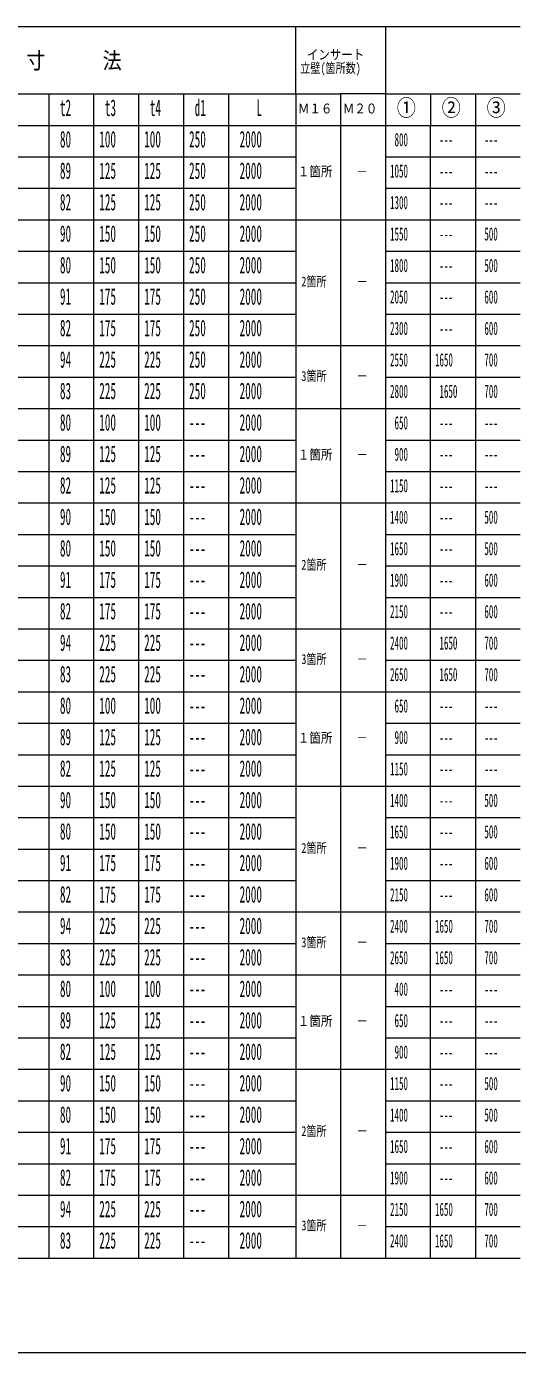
# Model space of a CAD drawing. Units: millimetres, scale not verified. Extents: x 105 to 20295, y 75 to 14175.
# Drawn here: x 8051 to 10237, y 75 to 5975 of the extents above; entities that cross this region are included whole.
import ezdxf
from ezdxf.enums import TextEntityAlignment as Align

# ---------------------------------------------------------------- set-up
doc = ezdxf.new("R2010")
doc.units = ezdxf.units.MM
doc.header["$LTSCALE"] = 50
doc.layers.add('1', color=7, linetype='Continuous', lineweight=18)
doc.styles.add('ＭＳ ゴシック', font='')
doc.styles.get('ＭＳ ゴシック').set_extended_font_data('MS Gothic')

msp = doc.modelspace()

# ---------------------------------------------------------------- linework, layer by layer
at = {"layer": '1'}
for p, q in [((6350, 5975), (9250, 5975)), ((9250, 5815), (9250, 5975)), ((9250, 5975), (9450, 5975)), ((9450, 5975), (9650, 5975)), ((9650, 5975), (9650, 4275)), ((9650, 5975), (10250, 5975)), ((9250, 5675), (9250, 5815)), ((7350, 5675), (9250, 5675)), ((8150, 5675), (8150, 4275)), ((8350, 5675), (8350, 4275)), ((8550, 5675), (8550, 4275)), ((8750, 5675), (8750, 4275)), ((8950, 5675), (8950, 4275)), ((9250, 5675), (9450, 5675)), ((9250, 5675), (9250, 4275)), ((9650, 5675), (9450, 5675)), ((9450, 5675), (9450, 4275)), ((9650, 5675), (10250, 5675)), ((9850, 5675), (9850, 5535)), ((10050, 5675), (10050, 5535)), ((7350, 5535), (9250, 5535)), ((9250, 5535), (9650, 5535)), ((9650, 5535), (10250, 5535)), ((9850, 495), (9850, 5535)), ((10050, 5535), (10050, 495)), ((6750, 5395), (9250, 5395)), ((9650, 5395), (10250, 5395)), ((6750, 5255), (9250, 5255)), ((9650, 5255), (10250, 5255)), ((6750, 5115), (9250, 5115)), ((9250, 5115), (9650, 5115)), ((9650, 5115), (10250, 5115)), ((6750, 4975), (9250, 4975)), ((9650, 4975), (10250, 4975)), ((6750, 4835), (9250, 4835)), ((9650, 4835), (10250, 4835)), ((6750, 4695), (9250, 4695)), ((9650, 4695), (10250, 4695)), ((6750, 4555), (9250, 4555)), ((9250, 4555), (9650, 4555)), ((9650, 4555), (10250, 4555)), ((6750, 4415), (9250, 4415)), ((9650, 4415), (10250, 4415)), ((6350, 4275), (9650, 4275)), ((8150, 4275), (8150, 3015)), ((8350, 4275), (8350, 3015)), ((8550, 4275), (8550, 3015)), ((8750, 4275), (8750, 3015)), ((8950, 4275), (8950, 3015)), ((9250, 4275), (9250, 3015)), ((9450, 4275), (9450, 3015)), ((9650, 4275), (9650, 3015)), ((9650, 4275), (10250, 4275)), ((6750, 4135), (9250, 4135)), ((9650, 4135), (10250, 4135)), ((6750, 3995), (9250, 3995)), ((9650, 3995), (10250, 3995)), ((6750, 3855), (9250, 3855)), ((9250, 3855), (9650, 3855)), ((9650, 3855), (10250, 3855)), ((6750, 3715), (9250, 3715)), ((9650, 3715), (10250, 3715)), ((6750, 3575), (9250, 3575)), ((9650, 3575), (10250, 3575)), ((6750, 3435), (9250, 3435)), ((9650, 3435), (10250, 3435)), ((6750, 3295), (9250, 3295)), ((9250, 3295), (9650, 3295)), ((9650, 3295), (10250, 3295)), ((6750, 3155), (9250, 3155)), ((9650, 3155), (10250, 3155)), ((6350, 3015), (9650, 3015)), ((8150, 3015), (8150, 1755)), ((8350, 3015), (8350, 1755)), ((8550, 3015), (8550, 1755)), ((8750, 3015), (8750, 1755)), ((8950, 3015), (8950, 1755)), ((9250, 3015), (9250, 1755)), ((9450, 3015), (9450, 1755)), ((9650, 3015), (9650, 1755)), ((9650, 3015), (10250, 3015)), ((6750, 2875), (9250, 2875)), ((9650, 2875), (10250, 2875)), ((6750, 2735), (9250, 2735)), ((9650, 2735), (10250, 2735)), ((6750, 2595), (9250, 2595)), ((9250, 2595), (9650, 2595)), ((9650, 2595), (10250, 2595)), ((6750, 2455), (9250, 2455)), ((9650, 2455), (10250, 2455)), ((6750, 2315), (9250, 2315)), ((9650, 2315), (10250, 2315)), ((6750, 2175), (9250, 2175)), ((9650, 2175), (10250, 2175)), ((6750, 2035), (9250, 2035)), ((9250, 2035), (9650, 2035)), ((9650, 2035), (10250, 2035)), ((6750, 1895), (9250, 1895)), ((9650, 1895), (10250, 1895)), ((6350, 1755), (9650, 1755)), ((8150, 1755), (8150, 495)), ((8350, 1755), (8350, 495)), ((8550, 1755), (8550, 495)), ((8750, 1755), (8750, 495)), ((8950, 1755), (8950, 495)), ((9250, 1755), (9250, 495)), ((9450, 1755), (9450, 495)), ((9650, 1755), (10250, 1755)), ((9650, 1755), (9650, 495)), ((6750, 1615), (9250, 1615)), ((9650, 1615), (10250, 1615)), ((6750, 1475), (9250, 1475)), ((9650, 1475), (10250, 1475)), ((6750, 1335), (9250, 1335)), ((9250, 1335), (9650, 1335)), ((9650, 1335), (10250, 1335)), ((6750, 1195), (9250, 1195)), ((9650, 1195), (10250, 1195)), ((6750, 1055), (9250, 1055)), ((9650, 1055), (10250, 1055)), ((6750, 915), (9250, 915)), ((9650, 915), (10250, 915)), ((6750, 775), (9250, 775)), ((9250, 775), (9650, 775)), ((9650, 775), (10250, 775)), ((6750, 635), (9250, 635)), ((9650, 635), (10250, 635)), ((6350, 495), (10250, 495)), ((105, 75), (20295, 75))]:
    msp.add_line(p, q, dxfattribs=at)

# ---------------------------------------------------------------- texts
at = {"layer": '1', "style": 'ＭＳ ゴシック'}
for s, height, width, p in [('寸\u3000\u3000\u3000法', 73.31, 0.85, (8050, 5765)), ('インサート', 43.99, 0.85, (9300, 5815)), ('立壁(箇所数)', 43.99, 0.75, (9270, 5755)), ('t2', 73.31, 0.5, (8200, 5555)), ('t3', 73.31, 0.5, (8400, 5555)), ('t4', 73.31, 0.5, (8600, 5555)), ('d1', 73.31, 0.5, (8800, 5555)), ('L', 73.31, 0.5, (9075, 5555)), ('Ｍ１６', 43.99, 0.85, (9260, 5575)), ('Ｍ２０', 43.99, 0.85, (9460, 5575)), ('①', 73.31, 0.85, (9700, 5555)), ('②', 73.31, 0.85, (9900, 5555)), ('③', 73.31, 0.85, (10100, 5555)), ('80', 73.31, 0.5, (8200, 5415)), ('100', 73.31, 0.5, (8375, 5415)), ('100', 73.31, 0.5, (8575, 5415)), ('250', 73.31, 0.5, (8775, 5415)), ('2000', 73.31, 0.5, (9000, 5415)), ('800', 58.65, 0.5, (9690, 5425)), ('---', 58.65, 0.5, (9890, 5425)), ('---', 58.65, 0.5, (10090, 5425)), ('89', 73.31, 0.5, (8200, 5275)), ('125', 73.31, 0.5, (8375, 5275)), ('125', 73.31, 0.5, (8575, 5275)), ('250', 73.31, 0.5, (8775, 5275)), ('2000', 73.31, 0.5, (9000, 5275)), ('１箇所', 43.99, 0.85, (9260, 5295)), ('－', 43.99, 0.85, (9520, 5295)), ('1050', 58.65, 0.5, (9670, 5285)), ('---', 58.65, 0.5, (9890, 5285)), ('---', 58.65, 0.5, (10090, 5285)), ('82', 73.31, 0.5, (8200, 5135)), ('125', 73.31, 0.5, (8375, 5135)), ('125', 73.31, 0.5, (8575, 5135)), ('250', 73.31, 0.5, (8775, 5135)), ('2000', 73.31, 0.5, (9000, 5135)), ('1300', 58.65, 0.5, (9670, 5145)), ('---', 58.65, 0.5, (9890, 5145)), ('---', 58.65, 0.5, (10090, 5145)), ('90', 73.31, 0.5, (8200, 4995)), ('150', 73.31, 0.5, (8375, 4995)), ('150', 73.31, 0.5, (8575, 4995)), ('250', 73.31, 0.5, (8775, 4995)), ('2000', 73.31, 0.5, (9000, 4995)), ('1550', 58.65, 0.5, (9670, 5005)), ('500', 58.65, 0.5, (10090, 5005)), ('---', 58.65, 0.5, (9890, 5005)), ('80', 73.31, 0.5, (8200, 4855)), ('150', 73.31, 0.5, (8375, 4855)), ('150', 73.31, 0.5, (8575, 4855)), ('250', 73.31, 0.5, (8775, 4855)), ('2000', 73.31, 0.5, (9000, 4855)), ('1800', 58.65, 0.5, (9670, 4865)), ('---', 58.65, 0.5, (9890, 4865)), ('500', 58.65, 0.5, (10090, 4865)), ('2箇所', 43.99, 0.75, (9275, 4805)), ('－', 43.99, 0.85, (9520, 4805)), ('91', 73.31, 0.5, (8200, 4715)), ('175', 73.31, 0.5, (8375, 4715)), ('175', 73.31, 0.5, (8575, 4715)), ('250', 73.31, 0.5, (8775, 4715)), ('2000', 73.31, 0.5, (9000, 4715)), ('2050', 58.65, 0.5, (9670, 4725)), ('600', 58.65, 0.5, (10090, 4725)), ('---', 58.65, 0.5, (9890, 4725)), ('82', 73.31, 0.5, (8200, 4575)), ('175', 73.31, 0.5, (8375, 4575)), ('175', 73.31, 0.5, (8575, 4575)), ('250', 73.31, 0.5, (8775, 4575)), ('2000', 73.31, 0.5, (9000, 4575)), ('2300', 58.65, 0.5, (9670, 4585)), ('---', 58.65, 0.5, (9890, 4585)), ('600', 58.65, 0.5, (10090, 4585)), ('94', 73.31, 0.5, (8200, 4435)), ('225', 73.31, 0.5, (8375, 4435)), ('225', 73.31, 0.5, (8575, 4435)), ('250', 73.31, 0.5, (8775, 4435)), ('2000', 73.31, 0.5, (9000, 4435)), ('2550', 58.65, 0.5, (9670, 4445)), ('1650', 58.65, 0.5, (9870, 4445)), ('700', 58.65, 0.5, (10090, 4445)), ('3箇所', 43.99, 0.75, (9275, 4385)), ('83', 73.31, 0.5, (8200, 4295)), ('225', 73.31, 0.5, (8375, 4295)), ('225', 73.31, 0.5, (8575, 4295)), ('250', 73.31, 0.5, (8775, 4295)), ('2000', 73.31, 0.5, (9000, 4295)), ('－', 43.99, 0.85, (9520, 4385)), ('2800', 58.65, 0.5, (9670, 4305)), ('1650', 58.65, 0.5, (9890, 4305)), ('700', 58.65, 0.5, (10090, 4305)), ('80', 73.31, 0.5, (8200, 4155)), ('100', 73.31, 0.5, (8375, 4155)), ('100', 73.31, 0.5, (8575, 4155)), ('2000', 73.31, 0.5, (9000, 4155)), ('---', 73.31, 0.5, (8775, 4155)), ('650', 58.65, 0.5, (9690, 4165)), ('---', 58.65, 0.5, (9890, 4165)), ('---', 58.65, 0.5, (10090, 4165)), ('89', 73.31, 0.5, (8200, 4015)), ('125', 73.31, 0.5, (8375, 4015)), ('125', 73.31, 0.5, (8575, 4015)), ('2000', 73.31, 0.5, (9000, 4015)), ('１箇所', 43.99, 0.85, (9260, 4035)), ('－', 43.99, 0.85, (9520, 4035)), ('900', 58.65, 0.5, (9690, 4025)), ('---', 73.31, 0.5, (8775, 4015)), ('---', 58.65, 0.5, (9890, 4025)), ('---', 58.65, 0.5, (10090, 4025)), ('82', 73.31, 0.5, (8200, 3875)), ('125', 73.31, 0.5, (8375, 3875)), ('125', 73.31, 0.5, (8575, 3875)), ('2000', 73.31, 0.5, (9000, 3875)), ('1150', 58.65, 0.5, (9670, 3885)), ('---', 73.31, 0.5, (8775, 3875)), ('---', 58.65, 0.5, (9890, 3885)), ('---', 58.65, 0.5, (10090, 3885)), ('90', 73.31, 0.5, (8200, 3735)), ('150', 73.31, 0.5, (8375, 3735)), ('150', 73.31, 0.5, (8575, 3735)), ('---', 73.31, 0.5, (8775, 3735)), ('2000', 73.31, 0.5, (9000, 3735)), ('1400', 58.65, 0.5, (9670, 3745)), ('---', 58.65, 0.5, (9890, 3745)), ('500', 58.65, 0.5, (10090, 3745)), ('80', 73.31, 0.5, (8200, 3595)), ('150', 73.31, 0.5, (8375, 3595)), ('150', 73.31, 0.5, (8575, 3595)), ('2000', 73.31, 0.5, (9000, 3595)), ('1650', 58.65, 0.5, (9670, 3605)), ('500', 58.65, 0.5, (10090, 3605)), ('---', 73.31, 0.5, (8775, 3595)), ('2箇所', 43.99, 0.75, (9275, 3545)), ('---', 58.65, 0.5, (9890, 3605)), ('91', 73.31, 0.5, (8200, 3455)), ('175', 73.31, 0.5, (8375, 3455)), ('175', 73.31, 0.5, (8575, 3455)), ('2000', 73.31, 0.5, (9000, 3455)), ('－', 43.99, 0.85, (9520, 3545)), ('1900', 58.65, 0.5, (9670, 3465)), ('600', 58.65, 0.5, (10090, 3465)), ('---', 73.31, 0.5, (8775, 3455)), ('---', 58.65, 0.5, (9890, 3465)), ('82', 73.31, 0.5, (8200, 3315)), ('175', 73.31, 0.5, (8375, 3315)), ('175', 73.31, 0.5, (8575, 3315)), ('---', 73.31, 0.5, (8775, 3315)), ('2000', 73.31, 0.5, (9000, 3315)), ('2150', 58.65, 0.5, (9670, 3325)), ('---', 58.65, 0.5, (9890, 3325)), ('600', 58.65, 0.5, (10090, 3325)), ('94', 73.31, 0.5, (8200, 3175)), ('225', 73.31, 0.5, (8375, 3175)), ('225', 73.31, 0.5, (8575, 3175)), ('2000', 73.31, 0.5, (9000, 3175)), ('2400', 58.65, 0.5, (9670, 3185)), ('1650', 58.65, 0.5, (9890, 3185)), ('700', 58.65, 0.5, (10090, 3185)), ('---', 73.31, 0.5, (8775, 3175)), ('3箇所', 43.99, 0.75, (9275, 3125)), ('83', 73.31, 0.5, (8200, 3035)), ('225', 73.31, 0.5, (8375, 3035)), ('225', 73.31, 0.5, (8575, 3035)), ('2000', 73.31, 0.5, (9000, 3035)), ('－', 43.99, 0.85, (9520, 3125)), ('---', 73.31, 0.5, (8775, 3035)), ('2650', 58.65, 0.5, (9670, 3045)), ('1650', 58.65, 0.5, (9890, 3045)), ('700', 58.65, 0.5, (10090, 3045)), ('80', 73.31, 0.5, (8200, 2895)), ('100', 73.31, 0.5, (8375, 2895)), ('100', 73.31, 0.5, (8575, 2895)), ('2000', 73.31, 0.5, (9000, 2895)), ('650', 58.65, 0.5, (9690, 2905)), ('---', 73.31, 0.5, (8775, 2895)), ('---', 58.65, 0.5, (9890, 2905)), ('---', 58.65, 0.5, (10090, 2905)), ('89', 73.31, 0.5, (8200, 2755)), ('125', 73.31, 0.5, (8375, 2755)), ('125', 73.31, 0.5, (8575, 2755)), ('2000', 73.31, 0.5, (9000, 2755)), ('１箇所', 43.99, 0.85, (9260, 2775)), ('900', 58.65, 0.5, (9690, 2765)), ('---', 73.31, 0.5, (8775, 2755)), ('－', 43.99, 0.85, (9520, 2775)), ('---', 58.65, 0.5, (9890, 2765)), ('---', 58.65, 0.5, (10090, 2765)), ('82', 73.31, 0.5, (8200, 2615)), ('125', 73.31, 0.5, (8375, 2615)), ('125', 73.31, 0.5, (8575, 2615)), ('---', 73.31, 0.5, (8775, 2615)), ('2000', 73.31, 0.5, (9000, 2615)), ('1150', 58.65, 0.5, (9670, 2625)), ('---', 58.65, 0.5, (9890, 2625)), ('---', 58.65, 0.5, (10090, 2625)), ('90', 73.31, 0.5, (8200, 2475)), ('150', 73.31, 0.5, (8375, 2475)), ('150', 73.31, 0.5, (8575, 2475)), ('2000', 73.31, 0.5, (9000, 2475)), ('1400', 58.65, 0.5, (9670, 2485)), ('500', 58.65, 0.5, (10090, 2485)), ('---', 73.31, 0.5, (8775, 2475)), ('---', 58.65, 0.5, (9890, 2485)), ('80', 73.31, 0.5, (8200, 2335)), ('150', 73.31, 0.5, (8375, 2335)), ('150', 73.31, 0.5, (8575, 2335)), ('2000', 73.31, 0.5, (9000, 2335)), ('1650', 58.65, 0.5, (9670, 2345)), ('500', 58.65, 0.5, (10090, 2345)), ('---', 73.31, 0.5, (8775, 2335)), ('---', 58.65, 0.5, (9890, 2345)), ('2箇所', 43.99, 0.75, (9275, 2285)), ('－', 43.99, 0.85, (9520, 2285)), ('91', 73.31, 0.5, (8200, 2195)), ('175', 73.31, 0.5, (8375, 2195)), ('175', 73.31, 0.5, (8575, 2195)), ('---', 73.31, 0.5, (8775, 2195)), ('2000', 73.31, 0.5, (9000, 2195)), ('1900', 58.65, 0.5, (9670, 2205)), ('---', 58.65, 0.5, (9890, 2205)), ('600', 58.65, 0.5, (10090, 2205)), ('82', 73.31, 0.5, (8200, 2055)), ('175', 73.31, 0.5, (8375, 2055)), ('175', 73.31, 0.5, (8575, 2055)), ('2000', 73.31, 0.5, (9000, 2055)), ('2150', 58.65, 0.5, (9670, 2065)), ('600', 58.65, 0.5, (10090, 2065)), ('---', 73.31, 0.5, (8775, 2055)), ('---', 58.65, 0.5, (9890, 2065)), ('94', 73.31, 0.5, (8200, 1915)), ('225', 73.31, 0.5, (8375, 1915)), ('225', 73.31, 0.5, (8575, 1915)), ('2000', 73.31, 0.5, (9000, 1915)), ('---', 73.31, 0.5, (8775, 1915)), ('2400', 58.65, 0.5, (9670, 1925)), ('1650', 58.65, 0.5, (9870, 1925)), ('700', 58.65, 0.5, (10090, 1925)), ('3箇所', 43.99, 0.75, (9275, 1865)), ('－', 43.99, 0.85, (9520, 1865)), ('83', 73.31, 0.5, (8200, 1775)), ('225', 73.31, 0.5, (8375, 1775)), ('225', 73.31, 0.5, (8575, 1775)), ('2000', 73.31, 0.5, (9000, 1775)), ('2650', 58.65, 0.5, (9670, 1785)), ('1650', 58.65, 0.5, (9870, 1785)), ('700', 58.65, 0.5, (10090, 1785)), ('---', 73.31, 0.5, (8775, 1775)), ('80', 73.31, 0.5, (8200, 1635)), ('100', 73.31, 0.5, (8375, 1635)), ('100', 73.31, 0.5, (8575, 1635)), ('2000', 73.31, 0.5, (9000, 1635)), ('400', 58.65, 0.5, (9690, 1645)), ('---', 73.31, 0.5, (8775, 1635)), ('---', 58.65, 0.5, (9890, 1645)), ('---', 58.65, 0.5, (10090, 1645)), ('89', 73.31, 0.5, (8200, 1495)), ('125', 73.31, 0.5, (8375, 1495)), ('125', 73.31, 0.5, (8575, 1495)), ('---', 73.31, 0.5, (8775, 1495)), ('2000', 73.31, 0.5, (9000, 1495)), ('１箇所', 43.99, 0.85, (9260, 1515)), ('－', 43.99, 0.85, (9520, 1515)), ('650', 58.65, 0.5, (9690, 1505)), ('---', 58.65, 0.5, (9890, 1505)), ('---', 58.65, 0.5, (10090, 1505)), ('82', 73.31, 0.5, (8200, 1355)), ('125', 73.31, 0.5, (8375, 1355)), ('125', 73.31, 0.5, (8575, 1355)), ('2000', 73.31, 0.5, (9000, 1355)), ('900', 58.65, 0.5, (9690, 1365)), ('---', 73.31, 0.5, (8775, 1355)), ('---', 58.65, 0.5, (9890, 1365)), ('---', 58.65, 0.5, (10090, 1365)), ('90', 73.31, 0.5, (8200, 1215)), ('150', 73.31, 0.5, (8375, 1215)), ('150', 73.31, 0.5, (8575, 1215)), ('2000', 73.31, 0.5, (9000, 1215)), ('1150', 58.65, 0.5, (9670, 1225)), ('500', 58.65, 0.5, (10090, 1225)), ('---', 73.31, 0.5, (8775, 1215)), ('---', 58.65, 0.5, (9890, 1225)), ('80', 73.31, 0.5, (8200, 1075)), ('150', 73.31, 0.5, (8375, 1075)), ('150', 73.31, 0.5, (8575, 1075)), ('---', 73.31, 0.5, (8775, 1075)), ('2000', 73.31, 0.5, (9000, 1075)), ('1400', 58.65, 0.5, (9670, 1085)), ('---', 58.65, 0.5, (9890, 1085)), ('500', 58.65, 0.5, (10090, 1085)), ('2箇所', 43.99, 0.75, (9275, 1025)), ('－', 43.99, 0.85, (9520, 1025)), ('91', 73.31, 0.5, (8200, 935)), ('175', 73.31, 0.5, (8375, 935)), ('175', 73.31, 0.5, (8575, 935)), ('2000', 73.31, 0.5, (9000, 935)), ('1650', 58.65, 0.5, (9670, 945)), ('600', 58.65, 0.5, (10090, 945)), ('---', 73.31, 0.5, (8775, 935)), ('---', 58.65, 0.5, (9890, 945)), ('82', 73.31, 0.5, (8200, 795)), ('175', 73.31, 0.5, (8375, 795)), ('175', 73.31, 0.5, (8575, 795)), ('2000', 73.31, 0.5, (9000, 795)), ('---', 73.31, 0.5, (8775, 795)), ('1900', 58.65, 0.5, (9670, 805)), ('---', 58.65, 0.5, (9890, 805)), ('600', 58.65, 0.5, (10090, 805)), ('94', 73.31, 0.5, (8200, 655)), ('225', 73.31, 0.5, (8375, 655)), ('225', 73.31, 0.5, (8575, 655)), ('---', 73.31, 0.5, (8775, 655)), ('2000', 73.31, 0.5, (9000, 655)), ('2150', 58.65, 0.5, (9670, 665)), ('1650', 58.65, 0.5, (9870, 665)), ('700', 58.65, 0.5, (10090, 665)), ('3箇所', 43.99, 0.75, (9275, 605)), ('83', 73.31, 0.5, (8200, 515)), ('225', 73.31, 0.5, (8375, 515)), ('225', 73.31, 0.5, (8575, 515)), ('2000', 73.31, 0.5, (9000, 515)), ('－', 43.99, 0.85, (9520, 605)), ('2400', 58.65, 0.5, (9670, 525)), ('1650', 58.65, 0.5, (9870, 525)), ('700', 58.65, 0.5, (10090, 525)), ('---', 73.31, 0.5, (8775, 515))]:
    msp.add_text(s, height=height, dxfattribs=dict(at, width=width)).set_placement(p, align=Align.BOTTOM_LEFT)

doc.saveas('drawing.dxf')
